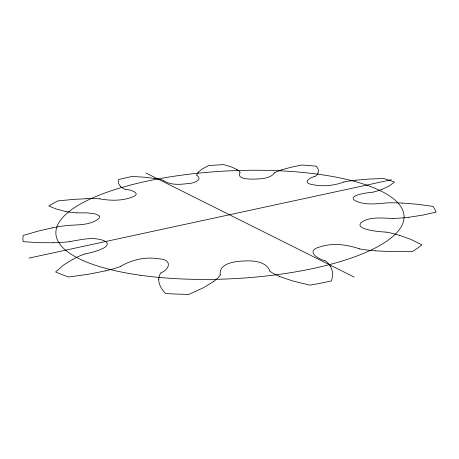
<?xml version="1.0" encoding="UTF-8"?>
<svg xmlns="http://www.w3.org/2000/svg" width="459" height="459" viewBox="0 0 459 459"><rect width="100%" height="100%" fill="white"/><g stroke="black" fill="none" stroke-linecap="round" stroke-linejoin="round"><path stroke-width="0.69" d="M318.144 173.037L318.391 169.692L316.463 166.215A207.502 64.69 -2.9 0 0 301.879 164.999L290.702 167.34L281.631 169.859M274.66 172.831C269.909 178.993 260.781 178.803 253.718 179.119A40.604 10.345 -2.3 0 1 252.295 179.108C248.531 179.102 236.465 179.01 239.959 172.59M198.202 172.2L202.178 168.975L208.392 165.636A207.502 64.69 -2.9 0 1 223.78 164.603L231.514 167.001L237.033 169.578M213.779 281.447L203.268 287.827L188.781 294.397A207.502 64.69 -2.9 0 1 165.584 293.536C162.01 289.732 158.734 285.005 158.665 279.594M120.453 266.461C131.44 259.903 144.694 256.793 157.42 258.589A59.01 21.401 -5.7 0 1 159.015 258.83C171.488 259.266 170.794 268.331 161.098 272.887M72.958 259.163L63.583 265.038L55.619 271.94A207.502 64.69 -2.9 0 0 68.626 277.001L88.203 274.287L105.289 270.913M382.284 189.292L389.266 185.941L394.545 182.074A207.502 64.69 -2.9 0 0 383.615 178.488L368.87 179.073L355.851 180.169M343.963 182.028C334.479 185.47 324.037 186.756 314.071 184.914A42.848 11.268 -0.9 0 1 312.906 184.679C302.108 183.204 308.706 177.794 314.914 176.417M69.653 241.623C81.18 239.741 94.175 236.064 105.254 241.296A54.523 17.591 -6.9 0 1 105.903 241.773C109.621 244.056 105.295 247.619 102.759 248.491C97.153 251.216 91.031 252.651 84.978 254.005M28.928 258.101L391.412 179.75M52.085 227.865L37.856 231.181L23.151 235.496A207.502 64.69 -2.9 0 0 23.174 241.658L38.493 242.679L53.669 242.759M408.86 217.262L422.653 215.133L436.05 212.115A207.502 64.69 -2.9 0 0 432.952 206.349L417.397 204.278L402.727 203.067M372.553 192.172C367.424 192.774 362.237 193.417 357.326 195.081C355.151 195.471 351.112 198.11 354.314 200.113A47.375 13.351 0.4 0 0 354.882 200.549C364.916 205.695 376.959 203.653 387.792 202.849A52.401 16.048 0.6 0 1 402.692 203.113M76.567 212.827L87.141 212.873L94.847 213.814L99.046 215.569L99.632 216.682L99.173 218.036A48.654 14.011 -6.4 0 1 98.84 218.547C90.222 225.621 77.628 224.566 67.06 225.507A53.611 16.817 -6.4 0 0 52.142 227.911M86.78 198.69L73.119 199.424L57.926 200.904A207.502 64.69 -2.9 0 0 48.843 205.976L56.302 209.052L65.195 211.369M385.881 232.116C379.421 231.675 372.915 231.095 366.649 229.374C364.182 228.553 358.324 227.13 360.281 223.464A53.204 16.69 1.1 0 1 360.636 222.925C369.736 215.919 382.829 218.455 393.644 218.364M375.818 250.884L393.294 251.647L412.618 251.44A207.502 64.69 -2.9 0 0 421.913 244.882L411.138 239.518L399.565 235.306M154.826 178.442L144.556 177.214L132.267 176.44A207.502 64.69 -2.9 0 0 118.479 179.601L118.445 183.261L120.499 186.497M125.531 189.36C130 189.458 142.738 193.543 131.98 197.152A43.703 11.636 -5.2 0 1 130.953 197.542C120.952 201.031 109.988 200.686 99.683 198.862M324.886 260.689C317.53 258.951 305.413 250.775 319.539 247.034A58.224 20.621 0.4 0 1 320.916 246.581C333.515 242.731 347.205 244.681 359.489 248.818M279.594 276.484L292.911 281.034L310.037 285.159A207.502 64.69 -2.9 0 0 331.392 280.937C333.022 276.347 333.068 271.022 330.646 266.702M145.91 173.003L354.199 277.087M196.963 175.499C203.721 180.043 192.304 183.698 188.448 183.468A40.897 10.465 -3.8 0 1 187.071 183.669C179.194 184.593 170.059 185.241 163.261 180.393M269.949 271.051C265.841 260.815 252.266 260.483 242.909 261.028A60.347 22.893 -2.5 0 0 240.992 261.171C233.155 261.653 218.679 264.091 220.234 274.78M69.659 241.686A50.846 15.118 -6.2 0 1 53.72 242.702M73.119 259.186A58.069 20.236 -5.7 0 1 84.846 253.965M120.591 266.513A55.964 18.486 -6.3 0 1 105.22 270.856M158.877 279.571A60.003 22.152 -3.3 0 1 160.879 272.881M220.458 274.786A59.372 21.481 -4.7 0 1 213.596 281.419M279.755 276.427A58.827 20.942 -0.6 0 1 269.737 271.097M325.087 260.649A59.831 21.963 -1.9 0 1 330.44 266.713M375.852 250.815A54.868 17.677 0.6 0 1 359.386 248.881M385.979 232.059A57.22 19.496 0.2 0 1 399.428 235.352M408.78 217.21A49.647 14.453 0.3 0 1 393.667 218.427M382.146 189.269A45.143 12.221 -0.8 0 1 372.668 192.212M343.866 181.993A47.311 13.248 -0.2 0 1 355.903 180.209M317.995 173.037A42.538 11.085 -2.1 0 1 315.069 176.428M274.511 172.819A43.622 11.55 -1.4 0 1 281.74 169.882M236.901 169.601A42.245 10.964 -3.4 0 1 240.12 172.578M196.802 175.51A42.102 10.907 -2.7 0 1 198.34 172.2M154.735 178.482A44.294 11.842 -4.7 0 1 163.398 180.358M125.382 189.395A42.939 11.257 -4 0 1 120.648 186.474M86.751 198.736A48.402 13.799 -5.8 0 1 99.758 198.81M76.469 212.878A46.032 12.634 -5.3 0 1 65.316 211.324M140.397 275.257A174.311 53.95 -2.9 0 0 404.058 217.778A174.311 53.95 -2.9 0 0 145.474 181.483A174.311 53.95 -2.9 0 0 140.397 275.257"/></g></svg>
